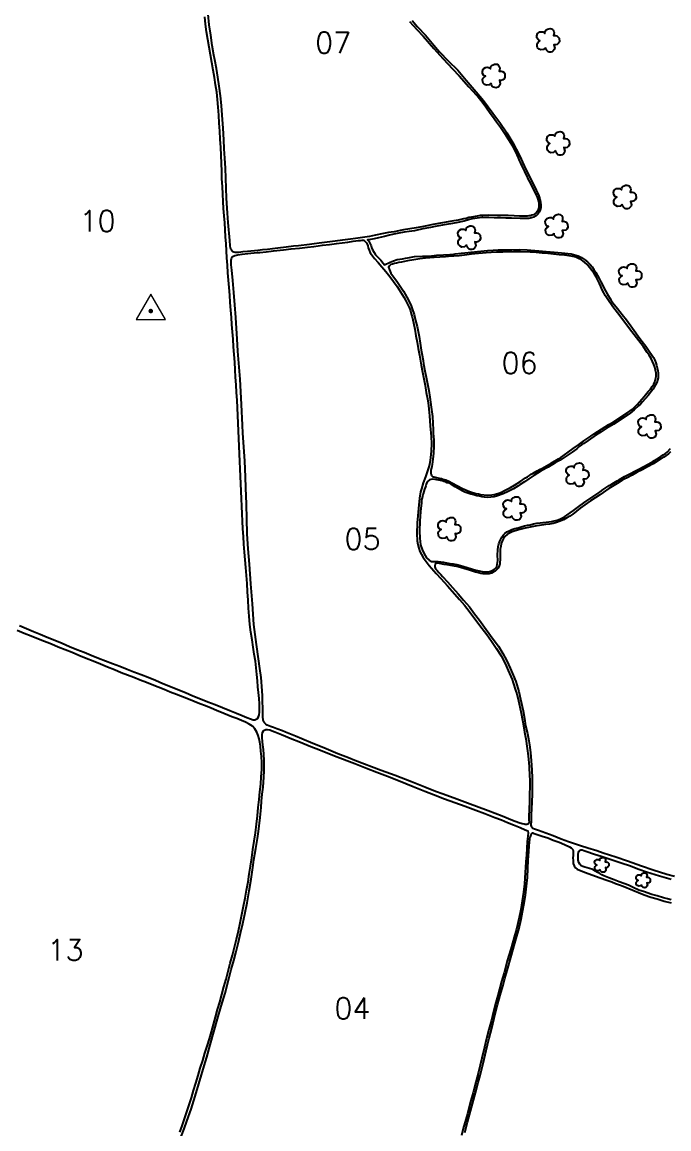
# Model space of a CAD drawing. Extents: x 750494 to 754694, y 7800303 to 7806243.
# Drawn here: x 752172 to 752969, y 7802343 to 7803708 of the extents above; entities that cross this region are included whole.
import ezdxf

# ---------------------------------------------------------------- set-up
doc = ezdxf.new("R2010")
doc.units = 0
doc.header["$MEASUREMENT"] = 0
doc.linetypes.add('CONTINUO', pattern=[0])
doc.layers.add('0114000516', color=1, linetype='Continuous', lineweight=25)
doc.layers.add('TEXTO_DIVERSOS', color=7, linetype='Continuous', lineweight=5)
for name, color, linetype in [('0114000516001', 5, 'Continuous'), ('0114000516003', 5, 'Continuous'), ('0114000516004', 5, 'Continuous'), ('0114000516005', 5, 'Continuous'), ('0114000516006', 5, 'Continuous'), ('0114000516007', 5, 'Continuous'), ('0114000516010', 5, 'Continuous'), ('0114000516013', 5, 'Continuous'), ('MATO', 3, 'Continuous'), ('SIMBOLO ARVORE', 118, 'Continuous'), ('TEXTO_NUN_TAL', 7, 'Continuous')]:
    doc.layers.add(name, color=color, linetype=linetype)
doc.styles.add('Simplex', font='simplex.shx')

msp = doc.modelspace()

# ---------------------------------------------------------------- linework, layer by layer
at = {"layer": '0114000516'}
msp.add_lwpolyline([(752652.7, 7803709.9), (752659.4, 7803702.5), (752669.2, 7803692), (752679.5, 7803679.8), (752686.6, 7803671.4), (752697, 7803660.3), (752708.9, 7803648.8), (752719.2, 7803636.6), (752731.5, 7803622.3), (752740.7, 7803611.6), (752746.6, 7803603.5), (752752.2, 7803595.8), (752761, 7803584.4), (752769.3, 7803571.7), (752776.9, 7803559.4), (752779.1, 7803555.4), (752781.2, 7803551.6), (752785, 7803543.5), (752791, 7803531.1), (752796.6, 7803519), (752802.2, 7803507.7), (752805.6, 7803501), (752807.4, 7803497.6), (752809, 7803494.1), (752810.3, 7803490), (752811.1, 7803486.1), (752811.4, 7803482.8), (752811.3, 7803479.7), (752810.7, 7803476.7), (752809.5, 7803473.8), (752807.8, 7803471.2), (752805.5, 7803469.2), (752802.8, 7803467.6), (752799.8, 7803466.6), (752796.6, 7803466), (752793, 7803465.8), (752789.3, 7803465.8), (752785.9, 7803465.9), (752775.4, 7803466.2), (752768.4, 7803466.4), (752761.6, 7803466.6), (752753.9, 7803466.8), (752747.3, 7803467.1), (752741.4, 7803467.1), (752738.5, 7803467), (752735.7, 7803466.8), (752732.9, 7803466.4), (752729.9, 7803466), (752726.8, 7803465.5), (752723.4, 7803464.7), (752716.8, 7803462.8), (752706.8, 7803460.5), (752700, 7803459.3), (752690.3, 7803457.7), (752681.3, 7803456), (752675.2, 7803454.8), (752665.9, 7803453.1), (752655.7, 7803450.9), (752649.1, 7803449.9), (752642.7, 7803449.1), (752636.4, 7803447.8), (752630.3, 7803446.5), (752624.7, 7803445.2), (752618.8, 7803443.9), (752611, 7803442.1), (752605.8, 7803440.9), (752601.2, 7803440.2), (752597.7, 7803439.5), (752599.1, 7803437.8), (752600.6, 7803435.4), (752602.1, 7803432.3), (752602.6, 7803430.3), (752603.8, 7803427.4), (752605.7, 7803424), (752607.7, 7803421.3), (752610.3, 7803418.4), (752613.9, 7803414.4), (752617, 7803410.8), (752618.8, 7803408.8), (752625.4, 7803412.1), (752629.7, 7803413.8), (752634.3, 7803415.3), (752637.4, 7803415.7), (752640.8, 7803416.2), (752644.7, 7803417.1), (752649.5, 7803418), (752655.8, 7803419.1), (752665.5, 7803419.4), (752673.7, 7803419.7), (752682.6, 7803420.6), (752691.4, 7803421.1), (752699, 7803421.5), (752702.5, 7803421.7), (752705.8, 7803422.2), (752713.5, 7803423.2), (752717.8, 7803423.6), (752725.4, 7803424.6), (752733.3, 7803425.4), (752741.6, 7803426.2), (752745.7, 7803426.5), (752752.6, 7803426.9), (752758.6, 7803427.2), (752762, 7803427.4), (752775.8, 7803427.5), (752785.5, 7803427.7), (752794.6, 7803427.4), (752804, 7803426.5), (752808.9, 7803426.1), (752818.2, 7803425.3), (752828, 7803424.5), (752836.8, 7803423.8), (752841.1, 7803423.4), (752844.9, 7803422.8), (752848.8, 7803422.2), (752853, 7803421.2), (752857.3, 7803419.8), (752861.4, 7803417.7), (752865.1, 7803415.3), (752868.9, 7803412.4), (752872.1, 7803409.3), (752874.6, 7803406.3), (752876.9, 7803403.1), (752879.1, 7803399.4), (752881.3, 7803395.6), (752883.4, 7803391.8), (752885.3, 7803388), (752887.3, 7803384.2), (752889.3, 7803380.5), (752893.2, 7803372.9), (752897.7, 7803365.7), (752900.3, 7803362.1), (752905.8, 7803354.9), (752911.8, 7803347.7), (752917, 7803341.1), (752924.4, 7803330.9), (752928.5, 7803324.9), (752932.4, 7803319.5), (752936.6, 7803314.1), (752940.9, 7803308.4), (752945.2, 7803302.5), (752948.8, 7803297.1), (752950.4, 7803294.4), (752951.9, 7803291.4), (752953.2, 7803288.1), (752954.1, 7803285), (752954.9, 7803281.8), (752955.6, 7803278.5), (752956, 7803275.4), (752956.3, 7803272.3), (752956.1, 7803269.3), (752955.5, 7803266.5), (752954.4, 7803263.6), (752953, 7803260.8), (752951.4, 7803258.1), (752949.8, 7803255.7), (752948.1, 7803253.1), (752943.7, 7803247.8), (752937, 7803239.8), (752934.5, 7803237.2), (752931.9, 7803234.8), (752926.7, 7803230.1), (752921.1, 7803225.6), (752915.1, 7803221.4), (752906.7, 7803215.9), (752901.6, 7803212.5), (752892.2, 7803206.9), (752885.9, 7803203), (752879.8, 7803199.1), (752870, 7803192.3), (752864.3, 7803188.7), (752861.6, 7803186.8), (752858.8, 7803184.6), (752855.8, 7803182.1), (752849.9, 7803177.8), (752841.6, 7803171.9), (752835.2, 7803168), (752832.1, 7803166.2), (752829, 7803164.6), (752820.5, 7803159.2), (752811.8, 7803154.6), (752802.6, 7803149.1), (752796.7, 7803145), (752791.3, 7803141.3), (752786, 7803137.8), (752783.2, 7803136), (752777.6, 7803132.7), (752771.2, 7803129.4), (752764.8, 7803126.4), (752757.8, 7803123.8), (752753.9, 7803122.9), (752749.6, 7803122.2), (752745.7, 7803122), (752741.9, 7803122.2), (752738.6, 7803122.7), (752735.6, 7803123.4), (752732.3, 7803124), (752728.8, 7803125), (752725.2, 7803126), (752721.5, 7803127.2), (752717.8, 7803128.6), (752714.5, 7803130.1), (752705.9, 7803135.2), (752701.4, 7803138), (752698.3, 7803139.4), (752696.1, 7803140.2), (752693.8, 7803141.1), (752691.9, 7803141.7), (752689.7, 7803142.3), (752687.8, 7803142.7), (752685.8, 7803143.2), (752683.2, 7803143.8), (752680.9, 7803144.3), (752677.3, 7803144.7), (752674.2, 7803143.7), (752671.4, 7803141.3), (752670.1, 7803138.3), (752669.6, 7803136.5), (752669.1, 7803134.9), (752668.1, 7803132.3), (752666.3, 7803126.4), (752665.7, 7803124.8), (752664.7, 7803120.4), (752664.4, 7803118.1), (752664.1, 7803114.9), (752663.7, 7803112), (752663.1, 7803104.7), (752662.2, 7803092.6), (752661.8, 7803080.3), (752662, 7803071.9), (752663, 7803063.7), (752665.3, 7803056.6), (752668.6, 7803050.2), (752670.5, 7803047.7), (752673.8, 7803044.6), (752676.5, 7803043), (752684.9, 7803043.1), (752691.5, 7803042), (752695.1, 7803041.3), (752699.1, 7803040.6), (752703.4, 7803040), (752707.9, 7803039.2), (752712.3, 7803038.2), (752716.5, 7803037), (752720.5, 7803035.8), (752731.3, 7803032.3), (752735.2, 7803031.4), (752739.1, 7803030.6), (752743.1, 7803030.2), (752746.6, 7803030.3), (752749.4, 7803030.9), (752752, 7803031.9), (752754.3, 7803033.4), (752755.9, 7803035), (752757, 7803037), (752757.7, 7803039.2), (752758.1, 7803041.6), (752758.2, 7803044.3), (752758.1, 7803050.7), (752758.5, 7803057.5), (752758.8, 7803061), (752759.7, 7803064.8), (752760.7, 7803068), (752762, 7803070.6), (752763.3, 7803072.9), (752765, 7803075.3), (752767, 7803077.4), (752769.5, 7803079.4), (752772.2, 7803081), (752775.5, 7803082.3), (752779.4, 7803083.5), (752783.4, 7803084.7), (752787.3, 7803085.9), (752791.1, 7803086.9), (752794.8, 7803087.7), (752798.4, 7803088.4), (752802.4, 7803089.3), (752806.6, 7803090.1), (752810.7, 7803090.6), (752814.3, 7803091.1), (752821.2, 7803091.9), (752824.6, 7803092.3), (752828, 7803093), (752831.5, 7803094.1), (752835, 7803095.4), (752838.2, 7803097), (752840.9, 7803098.4), (752843.4, 7803100), (752851.9, 7803106), (752858.2, 7803110.7), (752864.3, 7803115.2), (752869.7, 7803119.2), (752872.2, 7803120.7), (752878.5, 7803124.8), (752884.7, 7803129), (752888.5, 7803131.6), (752895.9, 7803136.6), (752899.4, 7803138.9), (752905.5, 7803142.5), (752908.3, 7803144.2), (752914.7, 7803147.8), (752921.2, 7803151.2), (752928, 7803154.8), (752931.6, 7803156.6), (752938.3, 7803160.1), (752943.8, 7803163.2), (752949.6, 7803166.2), (752956.5, 7803170.4), (752959.6, 7803172.4), (752962.5, 7803174.4), (752965.1, 7803176.2), (752967.3, 7803178), (752971.5, 7803182.2)], dxfattribs=at)
at = {"layer": '0114000516001'}
msp.add_lwpolyline([(752971.5, 7803178.2), (752968.9, 7803175.8), (752965.9, 7803173.7), (752963, 7803171.6), (752959.6, 7803169.7), (752956.3, 7803167.6), (752953.1, 7803165.4), (752949.8, 7803163.3), (752943.1, 7803159.7), (752936.5, 7803156.1), (752930.3, 7803153), (752924.1, 7803149.6), (752917.8, 7803146.1), (752914.4, 7803144.5), (752911.3, 7803142.8), (752905.5, 7803139.2), (752895.5, 7803132.9), (752884.2, 7803125.3), (752872.5, 7803117.8), (752865.9, 7803112.9), (752860, 7803108.6), (752850.8, 7803101.5), (752847.3, 7803099.1), (752843.5, 7803096.7), (752839.4, 7803094.5), (752835.3, 7803092.6), (752830.9, 7803090.9), (752826.5, 7803089.8), (752822.1, 7803089.1), (752817.7, 7803088.6), (752804.5, 7803086.7), (752791.9, 7803084.2), (752783.8, 7803082.2), (752776.2, 7803079.5), (752772.8, 7803078.1), (752769.8, 7803076.2), (752767.2, 7803074), (752765.2, 7803071.3), (752763.7, 7803068.2), (752762.6, 7803065), (752761.9, 7803061.7), (752761.3, 7803058.3), (752761.1, 7803054.9), (752761.2, 7803045), (752761, 7803042.3), (752760.7, 7803040), (752759.9, 7803037.5), (752758.6, 7803034.8), (752756.9, 7803032.8), (752754.9, 7803031), (752752.8, 7803029.7), (752750.4, 7803028.7), (752747.5, 7803027.9), (752744, 7803027.6), (752740.4, 7803027.8), (752737.4, 7803028.3), (752734.4, 7803029), (752731, 7803030), (752727.2, 7803031.1), (752723.5, 7803032.2), (752716.6, 7803034.2), (752707.8, 7803036.7), (752704.8, 7803037.2), (752698.3, 7803038.3), (752692, 7803039.5), (752686.3, 7803040.7), (752683.8, 7803041.1), (752682, 7803040.6), (752681, 7803039.4), (752680.7, 7803037.8), (752680.8, 7803036.4), (752681.7, 7803034), (752683.4, 7803032), (752685.7, 7803029.3), (752687.9, 7803027), (752690.3, 7803024.3), (752696.2, 7803017.9), (752702.6, 7803010.8), (752709.3, 7803003.2), (752716, 7802995.2), (752723.3, 7802986.9), (752729.8, 7802978.6), (752735.7, 7802970.7), (752744.1, 7802959), (752752.7, 7802947.4), (752759.1, 7802938.5), (752764.6, 7802929.5), (752769.5, 7802920.5), (752773.7, 7802911.5), (752777.5, 7802902.7), (752780.5, 7802895), (752784.1, 7802882.7), (752786.4, 7802873.4), (752789.6, 7802858.9), (752791.3, 7802849.4), (752792.7, 7802840.2), (752794.9, 7802830.9), (752796.7, 7802821.7), (752797.4, 7802817), (752798.5, 7802807.3), (752799.6, 7802797), (752800.4, 7802786.3), (752800.8, 7802775.7), (752800.9, 7802765.5), (752800.7, 7802756.1), (752800.2, 7802746.7), (752799.9, 7802738), (752799.7, 7802730.7), (752799.4, 7802723.7), (752799.3, 7802721.2), (752799.2, 7802719.4), (752799.2, 7802717.8), (752799.6, 7802716.5), (752801.6, 7802714.1), (752803.6, 7802713.2), (752805.9, 7802712.5), (752808.7, 7802711.6), (752817.8, 7802708.6), (752826.7, 7802705), (752836.4, 7802701.1), (752845.4, 7802697.8), (752851.6, 7802695.8), (752860.4, 7802692.9), (752869.2, 7802690.1), (752880.5, 7802686.6), (752888.2, 7802683.9), (752904, 7802679), (752918.2, 7802673.8), (752935.5, 7802667.9), (752950, 7802662.7), (752966.8, 7802657.6), (752976.3, 7802654.9)], dxfattribs=at)
at = {"layer": '0114000516003'}
msp.add_lwpolyline([(752717.5, 7802338.8), (752721, 7802351.7), (752724.7, 7802365.1), (752728.4, 7802378.9), (752730.9, 7802387.8), (752734.2, 7802400.6), (752736.4, 7802409.3), (752740.1, 7802424.1), (752742.6, 7802434.5), (752745.8, 7802447.2), (752747.9, 7802455.3), (752750.8, 7802467.6), (752754, 7802480), (752758.1, 7802496.2), (752761.2, 7802508.1), (752764.8, 7802520.5), (752767.1, 7802529), (752770.6, 7802541.4), (752774.3, 7802554.6), (752779.4, 7802572.2), (752781.8, 7802580.9), (752784.1, 7802589.4), (752787.1, 7802602.1), (752788.9, 7802611.1), (752790.6, 7802619.7), (752792.5, 7802631.6), (752793.9, 7802642.7), (752794.8, 7802653.5), (752795.4, 7802664.5), (752796, 7802674.8), (752796.8, 7802685.4), (752797.2, 7802692.4), (752798, 7802701.1), (752798.4, 7802703.4), (752799, 7802704.9), (752799.5, 7802706.1), (752800.2, 7802707.7), (752801.4, 7802708.4), (752803.3, 7802707.7), (752805.8, 7802706.8), (752813.2, 7802704.4), (752813.2, 7802704.4), (752819.9, 7802702.1), (752826.8, 7802699.4), (752834.1, 7802696.8), (752840.8, 7802694.1), (752846.7, 7802691.1), (752848.7, 7802689.9), (752849.5, 7802689.3), (752850.8, 7802688), (752851.4, 7802686.1), (752851.5, 7802683.4), (752851.2, 7802680.4), (752851, 7802677.4), (752851.2, 7802674.2), (752851.5, 7802670.8), (752852.4, 7802667.7), (752854, 7802665.3), (752856.3, 7802663.5), (752859.2, 7802662.2), (752866.4, 7802659.4), (752878.8, 7802654.8), (752891.4, 7802650.4), (752899.1, 7802647.9), (752903.6, 7802646.1), (752908.4, 7802644.2), (752912.8, 7802642.5), (752925.1, 7802637.7), (752938.7, 7802632), (752947, 7802629.1), (752955.1, 7802626.9), (752963.4, 7802624.3), (752972, 7802622)], dxfattribs=at)
at = {"layer": '0114000516004'}
msp.add_lwpolyline([(752367.7, 7802333.8), (752371.4, 7802343.4), (752374.9, 7802352.9), (752380.1, 7802367.8), (752385.2, 7802383.9), (752389.4, 7802399), (752392.7, 7802409.9), (752396.1, 7802421.1), (752399.3, 7802431.7), (752403.7, 7802447.1), (752408.2, 7802463), (752412.7, 7802479), (752417.2, 7802494.6), (752421.9, 7802510.9), (752426.5, 7802528.5), (752429.6, 7802539.9), (752432.6, 7802551), (752435.6, 7802562.2), (752438.4, 7802573.6), (752441.2, 7802584.7), (752444, 7802596.5), (752446.5, 7802608), (752449.3, 7802622.3), (752451.8, 7802636.8), (752454.1, 7802651.3), (752456.2, 7802665.6), (752457.6, 7802675.1), (752459.9, 7802689.1), (752461.9, 7802701.5), (752463, 7802710.1), (752465.2, 7802727.2), (752466.4, 7802739.7), (752467.1, 7802747.4), (752467.7, 7802756.1), (752469.1, 7802764.7), (752469.9, 7802777.2), (752470.2, 7802785), (752470.3, 7802795.3), (752470.3, 7802798.4), (752469.2, 7802811.1), (752468.2, 7802820.2), (752467.7, 7802826.6), (752467.6, 7802829.3), (752468.2, 7802832.3), (752469.3, 7802834), (752470.6, 7802835), (752472.2, 7802835.7), (752474.3, 7802835.9), (752477, 7802835.3), (752480.1, 7802834.2), (752483.5, 7802832.9), (752491.4, 7802829.7), (752504.2, 7802824.5), (752513, 7802820.9), (752527.7, 7802815), (752537.5, 7802811), (752556.8, 7802803.4), (752582, 7802793.8), (752596.2, 7802788), (752609.3, 7802783.2), (752622.1, 7802778.4), (752635.8, 7802773), (752654.1, 7802765.6), (752668.5, 7802760), (752679, 7802755.7), (752692.6, 7802750.5), (752705.2, 7802745.8), (752718.2, 7802741.1), (752731.2, 7802736.2), (752742.4, 7802732.1), (752754.8, 7802727.5), (752762.8, 7802724.3), (752770.2, 7802721.2), (752777.7, 7802718.1), (752785.9, 7802715), (752792.3, 7802712.3), (752795.3, 7802710.8), (752795.7, 7802708.6), (752795.2, 7802704.5), (752794.6, 7802697.8), (752794.1, 7802689.6), (752793.6, 7802681.3), (752793.1, 7802672.7), (752792.3, 7802659.4), (752791.1, 7802645.6), (752790.1, 7802635.3), (752788.6, 7802624.4), (752786.8, 7802613.9), (752784.7, 7802603.9), (752781.4, 7802589.7), (752778.6, 7802579.6), (752774.4, 7802564.9), (752770.1, 7802550.4), (752766, 7802535.8), (752762.9, 7802524.9), (752760.5, 7802515.6), (752758.3, 7802508), (752756, 7802499.2), (752753.1, 7802488.3), (752750.4, 7802477.5), (752747.3, 7802465.8), (752744.2, 7802453.2), (752742.1, 7802444.1), (752738.5, 7802430.6), (752734.4, 7802413.5), (752731.3, 7802401.1), (752728, 7802388.4), (752724.4, 7802375.4), (752720.8, 7802362), (752715.7, 7802343.8), (752713.5, 7802335.2)], dxfattribs=at)
at = {"layer": '0114000516005'}
msp.add_lwpolyline([(752429.3, 7803411.6), (752429.3, 7803414.4), (752429.9, 7803416.6), (752430.8, 7803418.4), (752432.4, 7803419.6), (752434, 7803420.5), (752436.1, 7803420.9), (752437.7, 7803421.2), (752440, 7803421.5), (752443, 7803421.9), (752450, 7803422.7), (752461.4, 7803424), (752464.9, 7803424.2), (752472.6, 7803425), (752481.6, 7803426.2), (752485.7, 7803426.6), (752494.1, 7803427.2), (752503.5, 7803428.4), (752513.7, 7803429.4), (752523.6, 7803430.6), (752531.5, 7803431.4), (752542.2, 7803432.9), (752550.9, 7803434), (752559.2, 7803435.1), (752566.5, 7803436), (752573.4, 7803436.8), (752580, 7803437.8), (752586.4, 7803438.7), (752589, 7803439), (752591.1, 7803439.2), (752593, 7803439.3), (752594.3, 7803437.9), (752595.7, 7803436.7), (752596.6, 7803436.1), (752597.4, 7803434.4), (752598.1, 7803432.1), (752598.6, 7803429.6), (752599.6, 7803426.7), (752601, 7803423.8), (752602.5, 7803421.4), (752606.2, 7803416.8), (752610.8, 7803411.7), (752615.5, 7803406.3), (752620.1, 7803400.7), (752625.2, 7803394.5), (752629.9, 7803388.2), (752634.1, 7803382.2), (752636.3, 7803379), (752640.5, 7803372.2), (752642.5, 7803368.8), (752644.4, 7803365.4), (752646.3, 7803362.1), (752648, 7803358.7), (752649.4, 7803355.3), (752650.6, 7803351.9), (752651.6, 7803348.4), (752652.6, 7803344.8), (752654.2, 7803337.4), (752655.9, 7803329.4), (752657.4, 7803321.2), (752658.8, 7803313.4), (752660.1, 7803305.6), (752661.6, 7803297.5), (752663.8, 7803284.9), (752665.3, 7803276.4), (752667.1, 7803268.3), (752668.7, 7803260), (752670.1, 7803251.5), (752671.5, 7803243.5), (752672.7, 7803235.3), (752673.3, 7803231), (752674.1, 7803222.6), (752675, 7803210.1), (752676, 7803197.1), (752676.4, 7803188), (752676.3, 7803179.3), (752675.4, 7803170.9), (752674, 7803162.8), (752673, 7803158.7), (752669.2, 7803147.3), (752666.4, 7803140), (752664.1, 7803132.8), (752663.2, 7803129.1), (752661.9, 7803121.3), (752660.5, 7803108.4), (752659.7, 7803099.4), (752659, 7803090.5), (752658.6, 7803077.6), (752659.1, 7803068.6), (752659.7, 7803063.9), (752660.8, 7803059.3), (752662.1, 7803055.2), (752666.1, 7803047.9), (752673.8, 7803038.1), (752682.3, 7803028.1), (752688.1, 7803021.9), (752696.4, 7803012.8), (752702.2, 7803006.4), (752711.3, 7802996.1), (752717.2, 7802989.1), (752722.9, 7802981.7), (752731.3, 7802970.8), (752739.2, 7802960.4), (752744.8, 7802953), (752750.7, 7802944.8), (752756.4, 7802936.2), (752762.3, 7802926.7), (752767.3, 7802917.1), (752771.1, 7802908.7), (752774.4, 7802901), (752775.9, 7802897.3), (752777.4, 7802893.2), (752780.3, 7802884.3), (752781.7, 7802879.7), (752783.7, 7802871), (752786.6, 7802858.1), (752789.1, 7802845.2), (752791.4, 7802832.7), (752792.9, 7802824.4), (752794.6, 7802812.3), (752795.9, 7802803.4), (752797, 7802790.3), (752797.6, 7802778.1), (752797.8, 7802774.2), (752797.8, 7802766.4), (752797.6, 7802754.8), (752797.5, 7802747.5), (752797.1, 7802737.1), (752796.7, 7802728.7), (752796.8, 7802724.5), (752796.9, 7802721), (752796.4, 7802720.3), (752796.1, 7802719.7), (752795.2, 7802719), (752794.2, 7802718.6), (752793.5, 7802718.5), (752792.6, 7802718.7), (752791.9, 7802718.8), (752790.7, 7802719), (752788.2, 7802719.6), (752784.4, 7802720.8), (752776.3, 7802723.8), (752763.6, 7802729.1), (752746.4, 7802735.5), (752720.8, 7802744.8), (752707.8, 7802749.9), (752690.9, 7802756.2), (752681.4, 7802759.4), (752668.2, 7802764.7), (752652.1, 7802771.2), (752631.7, 7802779.1), (752614.6, 7802785.4), (752581.9, 7802797.7), (752574, 7802800.9), (752560.9, 7802806), (752543.7, 7802813.3), (752530.1, 7802818.6), (752516.6, 7802824.5), (752508.7, 7802827.8), (752504.9, 7802829.3), (752500.8, 7802831), (752496.7, 7802832.6), (752492.7, 7802834), (752485.7, 7802836.6), (752481.6, 7802838.2), (752477.9, 7802839.6), (752475.9, 7802840.3), (752473.9, 7802841.2), (752472.1, 7802842.4), (752470.6, 7802844), (752469.5, 7802845.8), (752468.9, 7802847.7), (752468.7, 7802851.6), (752468.7, 7802854.7), (752468.1, 7802877.8), (752467.3, 7802888.8), (752466.8, 7802894.5), (752466.3, 7802900), (752464.8, 7802911.2), (752463.1, 7802923), (752460.7, 7802940.8), (752458.1, 7802959), (752457.5, 7802965.3), (752456.5, 7802977.9), (752455.6, 7802990.6), (752453.8, 7803015.3), (752451.9, 7803039.8), (752450.6, 7803058.6), (752449.4, 7803077.3), (752448.8, 7803095.6), (752448.2, 7803113.5), (752447.5, 7803134), (752447.2, 7803147.3), (752446.3, 7803166.8), (752445.3, 7803184.4), (752444, 7803201.2), (752443.5, 7803211.3), (752442.4, 7803236.8), (752441.4, 7803252.2), (752440.4, 7803267.7), (752438.9, 7803287.6), (752437.7, 7803302.5), (752436.7, 7803317.5), (752436, 7803330.2), (752435.1, 7803344), (752434, 7803359.6), (752432.6, 7803374.8), (752431.5, 7803389.7), (752430.2, 7803402.4), (752429.5, 7803408.8)], close=True, dxfattribs=at)
at = {"layer": '0114000516006'}
msp.add_lwpolyline([(752675.9, 7803155.1), (752675.9, 7803153.6), (752675.9, 7803151.9), (752676.2, 7803150.4), (752676.7, 7803149.1), (752677.4, 7803148.2), (752678.2, 7803147.6), (752679.4, 7803147.2), (752682.7, 7803146.5), (752686.1, 7803145.9), (752687.6, 7803145.5), (752689, 7803145.2), (752690.5, 7803144.7), (752692.3, 7803144.2), (752694.3, 7803143.6), (752698, 7803142), (752702.4, 7803139.7), (752707.8, 7803136.8), (752715, 7803133), (752723.4, 7803129.3), (752731.1, 7803126.9), (752734.4, 7803126.3), (752737.2, 7803125.7), (752745.5, 7803124.9), (752751.1, 7803125.2), (752753.7, 7803125.7), (752756.6, 7803126.3), (752759.8, 7803127.4), (752762.8, 7803128.6), (752765.6, 7803130), (752774.1, 7803134.1), (752779, 7803137.1), (752785.6, 7803141.3), (752792.6, 7803146), (752794.9, 7803147.6), (752797.3, 7803149.2), (752799.6, 7803150.7), (752802, 7803152.1), (752806.9, 7803154.9), (752809.6, 7803156.3), (752812.6, 7803157.8), (752815.5, 7803159.3), (752824.1, 7803164.4), (752833.1, 7803169.5), (752836.2, 7803171.3), (752845.3, 7803177.8), (752851.3, 7803182.2), (752857.7, 7803186.9), (752864.4, 7803191.8), (752873, 7803197.5), (752877.4, 7803200.5), (752886.3, 7803206.1), (752890.9, 7803209), (752895.5, 7803211.9), (752900.5, 7803215), (752905.1, 7803217.8), (752913.1, 7803223), (752918.8, 7803226.8), (752921.6, 7803228.8), (752924.4, 7803231), (752927.3, 7803233.6), (752930.2, 7803236.5), (752933.1, 7803239.7), (752938.8, 7803246.3), (752944, 7803252.6), (752946.5, 7803255.6), (752948.7, 7803258.6), (752950.6, 7803261.5), (752952, 7803264.5), (752953, 7803267.7), (752953.5, 7803271.2), (752953.5, 7803275.1), (752952.9, 7803279.1), (752952, 7803282.8), (752950.7, 7803286.1), (752949.2, 7803289.6), (752947.4, 7803293.5), (752945.1, 7803297.3), (752942.7, 7803300.9), (752938, 7803307.6), (752932.4, 7803315.1), (752926.6, 7803322.5), (752920.9, 7803329.7), (752908.9, 7803345.8), (752900.4, 7803357.2), (752893.1, 7803367.3), (752890.9, 7803370.8), (752889, 7803374.3), (752887.2, 7803378), (752885.5, 7803381.9), (752883.6, 7803385.9), (752881.7, 7803390), (752879.5, 7803394.1), (752877.1, 7803398.2), (752874.4, 7803402), (752871.5, 7803405.6), (752868.4, 7803409.1), (752865.2, 7803412.1), (752861.7, 7803414.8), (752857.9, 7803416.7), (752854.4, 7803418.1), (752851.1, 7803419), (752846.3, 7803420), (752840.5, 7803420.7), (752834.2, 7803421.2), (752820.2, 7803422.6), (752813, 7803423.1), (752802, 7803424.3), (752798.4, 7803424.5), (752786.3, 7803424.9), (752777.8, 7803424.8), (752764.7, 7803424.6), (752756.8, 7803424.3), (752743.9, 7803423.7), (752730.1, 7803422.3), (752725.9, 7803421.8), (752717.4, 7803420.6), (752710.5, 7803419.9), (752704, 7803419.3), (752701.8, 7803419.3), (752694, 7803418.7), (752686.8, 7803418.3), (752679.9, 7803417.7), (752669.1, 7803416.9), (752662, 7803416.1), (752654.6, 7803414.8), (752646.9, 7803413.6), (752639.5, 7803412.2), (752636.3, 7803411.5), (752633.4, 7803411), (752630.8, 7803410.4), (752628.4, 7803409.8), (752626.6, 7803409.1), (752625.1, 7803408.2), (752624.1, 7803407), (752623.7, 7803405.8), (752624.8, 7803402.7), (752625.5, 7803400.7), (752626.5, 7803398.6), (752629.6, 7803394.2), (752633.9, 7803388.5), (752637.9, 7803382.7), (752642, 7803376.4), (752644.2, 7803372.8), (752646.2, 7803369.1), (752649.9, 7803362), (752651.5, 7803358.3), (752652.8, 7803354.7), (752655.1, 7803347.4), (752657, 7803340.2), (752658.7, 7803332.7), (752659.6, 7803328.6), (752661.2, 7803320.6), (752662.5, 7803312.1), (752664, 7803303.6), (752664.8, 7803299.4), (752666.2, 7803290.9), (752666.8, 7803286.8), (752668.2, 7803278.3), (752670, 7803270.1), (752671.5, 7803262.2), (752673.1, 7803253.9), (752674.5, 7803245.6), (752676.3, 7803233.4), (752677.7, 7803221.8), (752678.3, 7803213.6), (752678.7, 7803205.4), (752678.8, 7803201.3), (752679.4, 7803192.9), (752679.4, 7803184.6), (752679.1, 7803176.6), (752678.8, 7803172.8), (752678.4, 7803169), (752677.9, 7803165.7), (752677.4, 7803162.8), (752676.8, 7803160.1), (752676.2, 7803157.4)], close=True, dxfattribs=at)
at = {"layer": '0114000516007'}
msp.add_lwpolyline([(752649.6, 7803709), (752658.4, 7803699.1), (752666.4, 7803690.9), (752674.2, 7803681.9), (752679.5, 7803675.4), (752691, 7803662.7), (752702.5, 7803650.7), (752710.9, 7803641.8), (752722.8, 7803628.2), (752731.7, 7803618.6), (752734.8, 7803614.9), (752737.7, 7803611.3), (752743.4, 7803603.7), (752749, 7803595.8), (752751.8, 7803592.3), (752756.8, 7803585.3), (752761.6, 7803578.4), (752766.5, 7803571), (752771.5, 7803563.3), (752776.3, 7803555.5), (752778.2, 7803551.8), (752780, 7803548.2), (752781.7, 7803544.4), (752783.4, 7803540.8), (752784.9, 7803537.3), (752786.3, 7803534), (752788, 7803530.6), (752789.6, 7803527.3), (752791.1, 7803524.1), (752792.6, 7803521.1), (752794, 7803518.1), (752795.5, 7803515), (752797, 7803512), (752798.6, 7803509), (752800, 7803506.2), (752801.4, 7803503.5), (752802.9, 7803500.5), (752804.4, 7803497.5), (752805.7, 7803494.8), (752806.8, 7803492.2), (752807.8, 7803489.6), (752808.4, 7803487.1), (752808.8, 7803484.6), (752809, 7803482.2), (752808.9, 7803479.6), (752808.3, 7803477.1), (752807.2, 7803475), (752805.8, 7803473.1), (752804.2, 7803471.7), (752802.4, 7803470.6), (752800.5, 7803469.9), (752798.5, 7803469.3), (752796.5, 7803469.1), (752794.4, 7803468.8), (752790.1, 7803468.7), (752785, 7803469), (752778.4, 7803469.4), (752771.3, 7803469.7), (752764.8, 7803469.6), (752758, 7803469.6), (752747.1, 7803469.9), (752739.9, 7803469.8), (752736.5, 7803469.5), (752733.1, 7803469), (752726.1, 7803467.8), (752722.6, 7803467), (752719.2, 7803466.1), (752716, 7803465.4), (752709.4, 7803464), (752701.8, 7803462.7), (752690, 7803460.6), (752678.1, 7803458.5), (752671, 7803457), (752664.6, 7803455.5), (752657.6, 7803454.4), (752649.8, 7803453.3), (752641.9, 7803451.9), (752637.9, 7803451.1), (752634.1, 7803450.4), (752630.5, 7803449.7), (752626.9, 7803449.2), (752623.4, 7803448.6), (752619.4, 7803447.8), (752615.2, 7803447.1), (752607.3, 7803445.3), (752600.3, 7803443.8), (752594.5, 7803442.9), (752583, 7803441.4), (752576.7, 7803440.6), (752566.8, 7803439.1), (752557.9, 7803438.1), (752551.2, 7803437.2), (752544.6, 7803436.4), (752538.1, 7803435.7), (752531.8, 7803434.7), (752526.3, 7803433.9), (752512.6, 7803432.4), (752506.5, 7803431.7), (752497.2, 7803430.7), (752487.2, 7803429.3), (752480.5, 7803428.5), (752474.3, 7803427.8), (752468.2, 7803427.2), (752462.5, 7803426.6), (752449.8, 7803425.3), (752443.8, 7803424.7), (752439.1, 7803424.1), (752437.3, 7803424), (752435.8, 7803423.9), (752434.3, 7803424), (752432.8, 7803424.4), (752431.7, 7803425), (752430.8, 7803425.8), (752429.8, 7803426.9), (752429.1, 7803428.2), (752428.5, 7803429.9), (752428.3, 7803432.1), (752427.8, 7803438.8), (752425.9, 7803461), (752425, 7803472.6), (752424.1, 7803484.8), (752423.7, 7803491), (752423.4, 7803503.4), (752423, 7803515.6), (752422.5, 7803528.1), (752421.7, 7803540.5), (752421, 7803551.9), (752420.4, 7803563.1), (752419.5, 7803577.5), (752418.5, 7803593.5), (752417.5, 7803605.1), (752416.2, 7803617.1), (752414.7, 7803629), (752413.2, 7803640.2), (752411.3, 7803651.1), (752409.3, 7803661.8), (752408.3, 7803667.5), (752406.1, 7803679.4), (752404.3, 7803691.9), (752402.5, 7803704.7), (752401.1, 7803718)], dxfattribs=at)
at = {"layer": '0114000516010', "flags": 128}
msp.add_lwpolyline([(752168.5, 7802963.9), (752177.1, 7802960.3), (752185.5, 7802956.7), (752194, 7802953.2), (752202.7, 7802949.7), (752211.8, 7802946), (752220.9, 7802942.1), (752230.1, 7802938.2), (752239.2, 7802934.5), (752248.2, 7802931), (752257, 7802927.5), (752265.7, 7802923.9), (752274.5, 7802920.6), (752283.3, 7802917.2), (752292.2, 7802913.8), (752301.1, 7802910.3), (752309.6, 7802907), (752318.3, 7802903.7), (752327.1, 7802900.2), (752336.1, 7802896.5), (752345.3, 7802892.7), (752354.5, 7802888.8), (752363.9, 7802885.1), (752373.1, 7802881.3), (752382.4, 7802877.4), (752391.6, 7802873.7), (752400.7, 7802870), (752409.8, 7802866.6), (752418.8, 7802863), (752427.7, 7802859.4), (752435.9, 7802855.8), (752443.2, 7802852.9), (752448.9, 7802850.6), (752453.5, 7802848.9), (752456.6, 7802847.9), (752458.6, 7802847.9), (752460.5, 7802848.4), (752462.1, 7802849.5), (752463.4, 7802851.4), (752464.1, 7802853.9), (752464.4, 7802857.4), (752464.6, 7802861.9), (752464.6, 7802867.5), (752464.1, 7802874.1), (752463.4, 7802881.3), (752462.5, 7802888.5), (752461.9, 7802895.8), (752461.1, 7802903.5), (752460.3, 7802911.7), (752459.3, 7802920.1), (752457.9, 7802928.7), (752456.6, 7802937.5), (752455.2, 7802946.5), (752453.9, 7802955.9), (752452.6, 7802965.5), (752451.7, 7802975.4), (752450.9, 7802985.4), (752450.3, 7802995.5), (752449.7, 7803005.6), (752449.1, 7803015.7), (752448.4, 7803025.7), (752447.5, 7803035.4), (752446.7, 7803045.1), (752445.9, 7803054.7), (752445.2, 7803064.4), (752444.6, 7803074), (752444, 7803083.4), (752443.5, 7803092.6), (752443, 7803101.8), (752442.6, 7803111.1), (752442.2, 7803120.4), (752441.8, 7803129.8), (752441.4, 7803139), (752441, 7803148), (752440.7, 7803157.2), (752440.2, 7803166.5), (752439.8, 7803175.8), (752439.5, 7803185.2), (752439.1, 7803194.6), (752438.7, 7803204), (752438.3, 7803213.4), (752437.9, 7803222.9), (752437.4, 7803232.5), (752436.8, 7803242), (752436.2, 7803251.5), (752435.6, 7803260.9), (752434.9, 7803270.2), (752434.3, 7803279.5), (752433.8, 7803288.8), (752433.1, 7803298.2), (752432.5, 7803307.6), (752431.9, 7803317), (752431.3, 7803326.2), (752430.5, 7803335.1), (752429.8, 7803344), (752429.1, 7803353.1), (752428.4, 7803362.2), (752427.7, 7803371.5), (752426.9, 7803380.7), (752426.2, 7803389.9), (752425.5, 7803399.1), (752424.8, 7803408.3), (752424.2, 7803417.4), (752423.8, 7803426.2), (752423.2, 7803434.7), (752422.6, 7803443.4), (752422, 7803452), (752421.5, 7803460.7), (752420.9, 7803469.4), (752420.1, 7803478.2), (752419.6, 7803487.1), (752419.1, 7803496.1), (752418.6, 7803505.4), (752418.1, 7803514.7), (752417.8, 7803524.2), (752417.5, 7803533.9), (752417.1, 7803543.9), (752416.6, 7803553.7), (752416.1, 7803563.7), (752415.5, 7803573.6), (752414.8, 7803583.6), (752414.1, 7803593.5), (752413.4, 7803603.3), (752412.6, 7803612.6), (752411.6, 7803621.7), (752410.2, 7803630.7), (752408.8, 7803639.7), (752407.2, 7803648.9), (752405.6, 7803658.3), (752404, 7803667.7), (752402.3, 7803677.2), (752400.6, 7803686.6), (752399.1, 7803696.1), (752398, 7803705.7), (752397.2, 7803714.6)], dxfattribs=at)
at = {"layer": '0114000516013', "flags": 128}
msp.add_lwpolyline([(752366, 7802339.2), (752369, 7802347.3), (752371.9, 7802355.6), (752374.9, 7802364.2), (752377.8, 7802372.9), (752380.5, 7802381.8), (752383.2, 7802390.7), (752385.8, 7802399.9), (752388.6, 7802409.1), (752391.4, 7802418.3), (752394.4, 7802427.5), (752397.2, 7802436.6), (752399.9, 7802445.5), (752402.6, 7802454.4), (752405.1, 7802463.2), (752407.6, 7802472.2), (752410.2, 7802481.3), (752412.8, 7802490.5), (752415.3, 7802499.8), (752417.9, 7802509.1), (752420.6, 7802518.5), (752423.2, 7802528.1), (752425.8, 7802537.7), (752428.4, 7802547.5), (752431.1, 7802557.4), (752433.6, 7802567.4), (752436, 7802577.4), (752438.4, 7802587.4), (752440.5, 7802597.5), (752442.6, 7802607.7), (752444.6, 7802617.9), (752446.6, 7802628), (752448.5, 7802637.9), (752450.3, 7802647.8), (752451.8, 7802657.6), (752453.4, 7802667.5), (752454.9, 7802677.6), (752456.4, 7802687.8), (752458, 7802698.1), (752459.4, 7802708.4), (752460.7, 7802718.9), (752461.9, 7802729.4), (752462.9, 7802739.7), (752464, 7802749.6), (752465, 7802759), (752465.9, 7802768.3), (752466.6, 7802777.6), (752467.2, 7802786.7), (752467.2, 7802795.1), (752466.8, 7802802.6), (752466.2, 7802809.3), (752465.5, 7802815.1), (752464.8, 7802820.2), (752464.1, 7802824.5), (752462.8, 7802828.6), (752461.1, 7802832.6), (752458.7, 7802836.6), (752455.6, 7802840), (752451.8, 7802842.6), (752447.3, 7802844.7), (752442.2, 7802846.9), (752436.4, 7802849.3), (752430.4, 7802851.6), (752420.3, 7802855.5), (752411.5, 7802859.2), (752404.7, 7802862.1), (752397.9, 7802864.9), (752391, 7802867.6), (752383.8, 7802870.4), (752376.7, 7802873.4), (752369.5, 7802876.3), (752362, 7802879), (752354.4, 7802882), (752346.9, 7802885.1), (752339.5, 7802888.1), (752332.2, 7802891), (752324.9, 7802893.8), (752317.2, 7802896.8), (752309.5, 7802899.9), (752301.8, 7802902.9), (752293.8, 7802905.9), (752285.5, 7802909.3), (752277, 7802912.8), (752268.2, 7802916.4), (752259.4, 7802920), (752250.6, 7802923.5), (752241.7, 7802927), (752233.2, 7802930.6), (752224.7, 7802934), (752216.3, 7802937.5), (752207.8, 7802941), (752193.9, 7802946.4), (752182.7, 7802950.9), (752174.1, 7802954.4), (752165.5, 7802957.9)], dxfattribs=at)
at = {"layer": 'MATO'}
msp.add_lwpolyline([(752972.1, 7802625.8), (752967.8, 7802626.9), (752962.9, 7802628.2), (752954.8, 7802630.7), (752948.5, 7802632.4), (752942.4, 7802634.3), (752939.1, 7802635.5), (752932.4, 7802637.9), (752926.3, 7802640.6), (752919.6, 7802643.7), (752913.7, 7802646.1), (752908, 7802648.2), (752901.7, 7802650.5), (752895.3, 7802653.1), (752889.2, 7802655.4), (752886.6, 7802656.7), (752884, 7802658.1), (752881.6, 7802659.5), (752876.9, 7802662.3), (752874.2, 7802663.6), (752871.4, 7802664.6), (752868.6, 7802665.4), (752865.9, 7802666.1), (752863.4, 7802666.7), (752861.3, 7802667.9), (752859.6, 7802669.7), (752858.3, 7802671.9), (752857.6, 7802674.6), (752857.4, 7802677.3), (752857.3, 7802679.7), (752857.5, 7802681.8), (752857.9, 7802684.4), (752858.2, 7802685.6), (752859.3, 7802686.7), (752860.6, 7802687.3), (752862.4, 7802687.3), (752864.4, 7802686.8), (752867.1, 7802685.9), (752877.6, 7802682.2), (752885.7, 7802679.6), (752893.3, 7802677.2), (752900.8, 7802674.8), (752911.9, 7802670.9), (752920.8, 7802668), (752932.4, 7802663.7), (752941.7, 7802660.5), (752957.8, 7802655.4), (752972, 7802651.1)], dxfattribs=at)
at = {"layer": 'SIMBOLO ARVORE', "linetype": 'CONTINUO'}
for points in [[(752817.1, 7803676.5, 0), (752814.6, 7803674.4, 0), (752811.4, 7803674, 0), (752809.2, 7803674.9, 0), (752807.5, 7803676.5, 0), (752806.9, 7803678.3, 0), (752806.7, 7803681, 0), (752807.6, 7803682.7, 0), (752808.5, 7803684, 0), (752810.3, 7803685.2, 0), (752809.2, 7803685.6, 0), (752808, 7803686.5, 0), (752806.6, 7803688.7, 0), (752806.4, 7803691.2, 0), (752807.4, 7803693.9, 0), (752808.4, 7803694.8, 0), (752810.3, 7803696, 0), (752812.3, 7803696.2, 0), (752813.8, 7803696, 0), (752815.1, 7803695.4, 0), (752816.4, 7803694.2, 0), (752816.8, 7803696.6, 0), (752817.2, 7803697.5, 0), (752818.2, 7803698.8, 0), (752819.7, 7803699.3, 0), (752821.2, 7803700, 0), (752822.9, 7803700.1, 0), (752824.5, 7803699.9, 0), (752825.7, 7803699.2, 0), (752826.7, 7803698.2, 0), (752827.5, 7803696.6, 0), (752827.8, 7803694.7, 0), (752827.1, 7803691.5, 0), (752829.4, 7803691.5, 0), (752831.3, 7803691.1, 0), (752833, 7803689.6, 0), (752834, 7803688.5, 0), (752834.3, 7803684, 0), (752833.2, 7803682, 0), (752831.7, 7803680.7, 0), (752829.4, 7803680.1, 0), (752827.4, 7803680.2, 0), (752828.5, 7803676.1, 0), (752828, 7803674.3, 0), (752826.8, 7803672.6, 0), (752825.5, 7803671.5, 0), (752823.6, 7803671, 0), (752821.7, 7803671.2, 0), (752820.3, 7803671.6, 0), (752818.7, 7803673.1, 0), (752817.6, 7803674.6, 0), (752817.2, 7803676.7, 0)], [(752750.1, 7803632.7, 0), (752747.6, 7803630.6, 0), (752744.4, 7803630.3, 0), (752742.1, 7803631.1, 0), (752740.5, 7803632.7, 0), (752739.8, 7803634.5, 0), (752739.6, 7803637.2, 0), (752740.5, 7803638.9, 0), (752741.4, 7803640.2, 0), (752743.3, 7803641.4, 0), (752742.1, 7803641.8, 0), (752740.9, 7803642.8, 0), (752739.6, 7803644.9, 0), (752739.3, 7803647.4, 0), (752740.3, 7803650.1, 0), (752741.3, 7803651, 0), (752743.2, 7803652.2, 0), (752745.2, 7803652.5, 0), (752746.8, 7803652.2, 0), (752748, 7803651.7, 0), (752749.4, 7803650.4, 0), (752749.8, 7803652.8, 0), (752750.1, 7803653.7, 0), (752751.2, 7803655, 0), (752752.7, 7803655.5, 0), (752754.2, 7803656.2, 0), (752755.8, 7803656.3, 0), (752757.4, 7803656.1, 0), (752758.7, 7803655.4, 0), (752759.6, 7803654.4, 0), (752760.5, 7803652.8, 0), (752760.8, 7803650.9, 0), (752760, 7803647.7, 0), (752762.3, 7803647.7, 0), (752764.2, 7803647.3, 0), (752766, 7803645.9, 0), (752767, 7803644.7, 0), (752767.2, 7803640.2, 0), (752766.1, 7803638.2, 0), (752764.7, 7803636.9, 0), (752762.4, 7803636.3, 0), (752760.4, 7803636.5, 0), (752761.4, 7803632.3, 0), (752760.9, 7803630.5, 0), (752759.7, 7803628.8, 0), (752758.4, 7803627.7, 0), (752756.5, 7803627.2, 0), (752754.6, 7803627.4, 0), (752753.2, 7803627.8, 0), (752751.6, 7803629.3, 0), (752750.5, 7803630.8, 0), (752750.2, 7803633, 0)], [(752829.5, 7803549.6, 0), (752827, 7803547.5, 0), (752823.8, 7803547.1, 0), (752821.5, 7803548, 0), (752819.9, 7803549.6, 0), (752819.3, 7803551.4, 0), (752819.1, 7803554.1, 0), (752819.9, 7803555.8, 0), (752820.9, 7803557, 0), (752822.7, 7803558.3, 0), (752821.5, 7803558.6, 0), (752820.4, 7803559.6, 0), (752819, 7803561.7, 0), (752818.8, 7803564.3, 0), (752819.8, 7803566.9, 0), (752820.8, 7803567.9, 0), (752822.7, 7803569, 0), (752824.6, 7803569.3, 0), (752826.2, 7803569.1, 0), (752827.5, 7803568.5, 0), (752828.8, 7803567.3, 0), (752829.2, 7803569.6, 0), (752829.6, 7803570.5, 0), (752830.6, 7803571.8, 0), (752832.1, 7803572.4, 0), (752833.6, 7803573, 0), (752835.3, 7803573.2, 0), (752836.8, 7803573, 0), (752838.1, 7803572.3, 0), (752839.1, 7803571.2, 0), (752839.9, 7803569.6, 0), (752840.2, 7803567.8, 0), (752839.5, 7803564.5, 0), (752841.8, 7803564.6, 0), (752843.6, 7803564.1, 0), (752845.4, 7803562.7, 0), (752846.4, 7803561.6, 0), (752846.7, 7803557.1, 0), (752845.6, 7803555.1, 0), (752844.1, 7803553.7, 0), (752841.8, 7803553.1, 0), (752839.8, 7803553.3, 0), (752840.9, 7803549.1, 0), (752840.4, 7803547.3, 0), (752839.2, 7803545.6, 0), (752837.8, 7803544.5, 0), (752835.9, 7803544.1, 0), (752834.1, 7803544.2, 0), (752832.6, 7803544.6, 0), (752831, 7803546.2, 0), (752829.9, 7803547.6, 0), (752829.6, 7803549.8, 0)], [(752911.8, 7803483.4, 0), (752909.3, 7803481.3, 0), (752906.1, 7803480.9, 0), (752903.8, 7803481.8, 0), (752902.2, 7803483.4, 0), (752901.5, 7803485.2, 0), (752901.4, 7803487.9, 0), (752902.2, 7803489.6, 0), (752903.1, 7803490.8, 0), (752905, 7803492.1, 0), (752903.8, 7803492.5, 0), (752902.7, 7803493.4, 0), (752901.3, 7803495.6, 0), (752901.1, 7803498.1, 0), (752902, 7803500.8, 0), (752903.1, 7803501.7, 0), (752904.9, 7803502.9, 0), (752906.9, 7803503.1, 0), (752908.5, 7803502.9, 0), (752909.7, 7803502.3, 0), (752911.1, 7803501.1, 0), (752911.5, 7803503.4, 0), (752911.8, 7803504.4, 0), (752912.9, 7803505.7, 0), (752914.4, 7803506.2, 0), (752915.9, 7803506.9, 0), (752917.5, 7803507, 0), (752919.1, 7803506.8, 0), (752920.4, 7803506.1, 0), (752921.3, 7803505.1, 0), (752922.2, 7803503.4, 0), (752922.5, 7803501.6, 0), (752921.7, 7803498.4, 0), (752924, 7803498.4, 0), (752925.9, 7803497.9, 0), (752927.7, 7803496.5, 0), (752928.7, 7803495.4, 0), (752929, 7803490.9, 0), (752927.9, 7803488.9, 0), (752926.4, 7803487.6, 0), (752924.1, 7803486.9, 0), (752922.1, 7803487.1, 0), (752923.1, 7803482.9, 0), (752922.7, 7803481.2, 0), (752921.4, 7803479.4, 0), (752920.1, 7803478.4, 0), (752918.2, 7803477.9, 0), (752916.3, 7803478, 0), (752914.9, 7803478.4, 0), (752913.3, 7803480, 0), (752912.2, 7803481.4, 0), (752911.9, 7803483.6, 0)], [(752827.6, 7803447.5, 0), (752825.1, 7803445.4, 0), (752821.9, 7803445, 0), (752819.6, 7803445.9, 0), (752818, 7803447.5, 0), (752817.4, 7803449.3, 0), (752817.2, 7803452, 0), (752818.1, 7803453.7, 0), (752819, 7803454.9, 0), (752820.8, 7803456.2, 0), (752819.6, 7803456.6, 0), (752818.5, 7803457.5, 0), (752817.1, 7803459.6, 0), (752816.9, 7803462.2, 0), (752817.9, 7803464.8, 0), (752818.9, 7803465.8, 0), (752820.8, 7803466.9, 0), (752822.7, 7803467.2, 0), (752824.3, 7803467, 0), (752825.6, 7803466.4, 0), (752826.9, 7803465.2, 0), (752827.3, 7803467.5, 0), (752827.7, 7803468.4, 0), (752828.7, 7803469.7, 0), (752830.2, 7803470.3, 0), (752831.7, 7803470.9, 0), (752833.4, 7803471.1, 0), (752834.9, 7803470.9, 0), (752836.2, 7803470.2, 0), (752837.2, 7803469.2, 0), (752838, 7803467.5, 0), (752838.3, 7803465.7, 0), (752837.6, 7803462.4, 0), (752839.9, 7803462.5, 0), (752841.7, 7803462, 0), (752843.5, 7803460.6, 0), (752844.5, 7803459.5, 0), (752844.8, 7803455, 0), (752843.7, 7803453, 0), (752842.2, 7803451.6, 0), (752839.9, 7803451, 0), (752837.9, 7803451.2, 0), (752839, 7803447, 0), (752838.5, 7803445.2, 0), (752837.3, 7803443.5, 0), (752835.9, 7803442.5, 0), (752834, 7803442, 0), (752832.2, 7803442.1, 0), (752830.8, 7803442.5, 0), (752829.1, 7803444.1, 0), (752828, 7803445.5, 0), (752827.7, 7803447.7, 0)], [(752719.8, 7803433.3, 0), (752717.3, 7803431.2, 0), (752714.1, 7803430.8, 0), (752711.8, 7803431.7, 0), (752710.2, 7803433.3, 0), (752709.6, 7803435.1, 0), (752709.4, 7803437.8, 0), (752710.2, 7803439.5, 0), (752711.2, 7803440.8, 0), (752713, 7803442, 0), (752711.8, 7803442.4, 0), (752710.7, 7803443.3, 0), (752709.3, 7803445.5, 0), (752709.1, 7803448, 0), (752710.1, 7803450.7, 0), (752711.1, 7803451.6, 0), (752713, 7803452.8, 0), (752714.9, 7803453, 0), (752716.5, 7803452.8, 0), (752717.7, 7803452.2, 0), (752719.1, 7803451, 0), (752719.5, 7803453.3, 0), (752719.9, 7803454.3, 0), (752720.9, 7803455.6, 0), (752722.4, 7803456.1, 0), (752723.9, 7803456.8, 0), (752725.6, 7803456.9, 0), (752727.1, 7803456.7, 0), (752728.4, 7803456, 0), (752729.4, 7803455, 0), (752730.2, 7803453.4, 0), (752730.5, 7803451.5, 0), (752729.8, 7803448.3, 0), (752732, 7803448.3, 0), (752733.9, 7803447.8, 0), (752735.7, 7803446.4, 0), (752736.7, 7803445.3, 0), (752737, 7803440.8, 0), (752735.9, 7803438.8, 0), (752734.4, 7803437.5, 0), (752732.1, 7803436.9, 0), (752730.1, 7803437, 0), (752731.2, 7803432.8, 0), (752730.7, 7803431.1, 0), (752729.5, 7803429.4, 0), (752728.1, 7803428.3, 0), (752726.2, 7803427.8, 0), (752724.4, 7803427.9, 0), (752722.9, 7803428.3, 0), (752721.3, 7803429.9, 0), (752720.2, 7803431.4, 0), (752719.9, 7803433.5, 0)], [(752918.6, 7803386.6, 0), (752916.1, 7803384.5, 0), (752912.9, 7803384.1, 0), (752910.6, 7803385, 0), (752909, 7803386.6, 0), (752908.3, 7803388.4, 0), (752908.1, 7803391.1, 0), (752909, 7803392.8, 0), (752909.9, 7803394.1, 0), (752911.7, 7803395.3, 0), (752910.6, 7803395.7, 0), (752909.4, 7803396.6, 0), (752908.1, 7803398.8, 0), (752907.8, 7803401.3, 0), (752908.8, 7803404, 0), (752909.8, 7803404.9, 0), (752911.7, 7803406.1, 0), (752913.7, 7803406.3, 0), (752915.2, 7803406.1, 0), (752916.5, 7803405.5, 0), (752917.9, 7803404.3, 0), (752918.3, 7803406.6, 0), (752918.6, 7803407.6, 0), (752919.6, 7803408.9, 0), (752921.2, 7803409.4, 0), (752922.6, 7803410.1, 0), (752924.3, 7803410.2, 0), (752925.9, 7803410, 0), (752927.2, 7803409.3, 0), (752928.1, 7803408.3, 0), (752928.9, 7803406.7, 0), (752929.3, 7803404.8, 0), (752928.5, 7803401.6, 0), (752930.8, 7803401.6, 0), (752932.7, 7803401.1, 0), (752934.5, 7803399.7, 0), (752935.5, 7803398.6, 0), (752935.7, 7803394.1, 0), (752934.6, 7803392.1, 0), (752933.2, 7803390.8, 0), (752930.9, 7803390.2, 0), (752928.8, 7803390.3, 0), (752929.9, 7803386.1, 0), (752929.4, 7803384.4, 0), (752928.2, 7803382.7, 0), (752926.9, 7803381.6, 0), (752925, 7803381.1, 0), (752923.1, 7803381.2, 0), (752921.7, 7803381.6, 0), (752920.1, 7803383.2, 0), (752919, 7803384.7, 0), (752918.6, 7803386.8, 0)], [(752942.2, 7803200.4, 0), (752939.7, 7803198.3, 0), (752936.5, 7803197.9, 0), (752934.2, 7803198.8, 0), (752932.6, 7803200.4, 0), (752931.9, 7803202.2, 0), (752931.8, 7803204.9, 0), (752932.6, 7803206.6, 0), (752933.5, 7803207.9, 0), (752935.4, 7803209.1, 0), (752934.2, 7803209.5, 0), (752933.1, 7803210.4, 0), (752931.7, 7803212.6, 0), (752931.5, 7803215.1, 0), (752932.4, 7803217.8, 0), (752933.5, 7803218.7, 0), (752935.3, 7803219.9, 0), (752937.3, 7803220.1, 0), (752938.9, 7803219.9, 0), (752940.1, 7803219.3, 0), (752941.5, 7803218.1, 0), (752941.9, 7803220.4, 0), (752942.3, 7803221.4, 0), (752943.3, 7803222.7, 0), (752944.8, 7803223.2, 0), (752946.3, 7803223.9, 0), (752947.9, 7803224, 0), (752949.5, 7803223.8, 0), (752950.8, 7803223.1, 0), (752951.8, 7803222.1, 0), (752952.6, 7803220.5, 0), (752952.9, 7803218.6, 0), (752952.2, 7803215.4, 0), (752954.4, 7803215.4, 0), (752956.3, 7803215, 0), (752958.1, 7803213.5, 0), (752959.1, 7803212.4, 0), (752959.4, 7803207.9, 0), (752958.3, 7803205.9, 0), (752956.8, 7803204.6, 0), (752954.5, 7803204, 0), (752952.5, 7803204.1, 0), (752953.6, 7803200, 0), (752953.1, 7803198.2, 0), (752951.9, 7803196.5, 0), (752950.5, 7803195.4, 0), (752948.6, 7803194.9, 0), (752946.7, 7803195, 0), (752945.3, 7803195.4, 0), (752943.7, 7803197, 0), (752942.6, 7803198.5, 0), (752942.3, 7803200.6, 0)], [(752853.3, 7803140.9, 0), (752850.8, 7803138.8, 0), (752847.6, 7803138.4, 0), (752845.3, 7803139.3, 0), (752843.7, 7803140.9, 0), (752843, 7803142.7, 0), (752842.9, 7803145.4, 0), (752843.7, 7803147.1, 0), (752844.7, 7803148.3, 0), (752846.5, 7803149.6, 0), (752845.3, 7803149.9, 0), (752844.2, 7803150.9, 0), (752842.8, 7803153, 0), (752842.6, 7803155.6, 0), (752843.5, 7803158.2, 0), (752844.6, 7803159.2, 0), (752846.5, 7803160.3, 0), (752848.4, 7803160.6, 0), (752850, 7803160.4, 0), (752851.2, 7803159.8, 0), (752852.6, 7803158.6, 0), (752853, 7803160.9, 0), (752853.4, 7803161.8, 0), (752854.4, 7803163.1, 0), (752855.9, 7803163.7, 0), (752857.4, 7803164.3, 0), (752859, 7803164.5, 0), (752860.6, 7803164.3, 0), (752861.9, 7803163.6, 0), (752862.9, 7803162.6, 0), (752863.7, 7803160.9, 0), (752864, 7803159.1, 0), (752863.3, 7803155.8, 0), (752865.5, 7803155.9, 0), (752867.4, 7803155.4, 0), (752869.2, 7803154, 0), (752870.2, 7803152.9, 0), (752870.5, 7803148.4, 0), (752869.4, 7803146.4, 0), (752867.9, 7803145, 0), (752865.6, 7803144.4, 0), (752863.6, 7803144.6, 0), (752864.7, 7803140.4, 0), (752864.2, 7803138.6, 0), (752863, 7803136.9, 0), (752861.6, 7803135.9, 0), (752859.7, 7803135.4, 0), (752857.8, 7803135.5, 0), (752856.4, 7803135.9, 0), (752854.8, 7803137.5, 0), (752853.7, 7803138.9, 0), (752853.4, 7803141.1, 0)], [(752775.8, 7803099.3, 0), (752773.2, 7803097.2, 0), (752770.1, 7803096.8, 0), (752767.8, 7803097.7, 0), (752766.2, 7803099.3, 0), (752765.5, 7803101.1, 0), (752765.3, 7803103.8, 0), (752766.2, 7803105.5, 0), (752767.1, 7803106.7, 0), (752768.9, 7803108, 0), (752767.8, 7803108.4, 0), (752766.6, 7803109.3, 0), (752765.3, 7803111.4, 0), (752765, 7803114, 0), (752766, 7803116.6, 0), (752767, 7803117.6, 0), (752768.9, 7803118.7, 0), (752770.9, 7803119, 0), (752772.4, 7803118.8, 0), (752773.7, 7803118.2, 0), (752775.1, 7803117, 0), (752775.5, 7803119.3, 0), (752775.8, 7803120.2, 0), (752776.8, 7803121.5, 0), (752778.4, 7803122.1, 0), (752779.8, 7803122.7, 0), (752781.5, 7803122.9, 0), (752783.1, 7803122.7, 0), (752784.4, 7803122, 0), (752785.3, 7803121, 0), (752786.1, 7803119.3, 0), (752786.5, 7803117.5, 0), (752785.7, 7803114.2, 0), (752788, 7803114.3, 0), (752789.9, 7803113.8, 0), (752791.7, 7803112.4, 0), (752792.6, 7803111.3, 0), (752792.9, 7803106.8, 0), (752791.8, 7803104.8, 0), (752790.4, 7803103.4, 0), (752788.1, 7803102.8, 0), (752786, 7803103, 0), (752787.1, 7803098.8, 0), (752786.6, 7803097, 0), (752785.4, 7803095.3, 0), (752784.1, 7803094.3, 0), (752782.2, 7803093.8, 0), (752780.3, 7803093.9, 0), (752778.9, 7803094.3, 0), (752777.3, 7803095.9, 0), (752776.2, 7803097.3, 0), (752775.8, 7803099.5, 0)], [(752695.4, 7803073.8, 0), (752692.9, 7803071.7, 0), (752689.7, 7803071.3, 0), (752687.4, 7803072.2, 0), (752685.8, 7803073.8, 0), (752685.1, 7803075.6, 0), (752684.9, 7803078.3, 0), (752685.8, 7803080, 0), (752686.7, 7803081.2, 0), (752688.6, 7803082.5, 0), (752687.4, 7803082.8, 0), (752686.2, 7803083.8, 0), (752684.9, 7803085.9, 0), (752684.6, 7803088.5, 0), (752685.6, 7803091.1, 0), (752686.6, 7803092.1, 0), (752688.5, 7803093.2, 0), (752690.5, 7803093.5, 0), (752692.1, 7803093.3, 0), (752693.3, 7803092.7, 0), (752694.7, 7803091.5, 0), (752695.1, 7803093.8, 0), (752695.4, 7803094.7, 0), (752696.4, 7803096, 0), (752698, 7803096.6, 0), (752699.4, 7803097.2, 0), (752701.1, 7803097.4, 0), (752702.7, 7803097.2, 0), (752704, 7803096.5, 0), (752704.9, 7803095.5, 0), (752705.8, 7803093.8, 0), (752706.1, 7803092, 0), (752705.3, 7803088.7, 0), (752707.6, 7803088.8, 0), (752709.5, 7803088.3, 0), (752711.3, 7803086.9, 0), (752712.3, 7803085.8, 0), (752712.5, 7803081.3, 0), (752711.4, 7803079.3, 0), (752710, 7803077.9, 0), (752707.7, 7803077.3, 0), (752705.7, 7803077.5, 0), (752706.7, 7803073.3, 0), (752706.2, 7803071.5, 0), (752705, 7803069.8, 0), (752703.7, 7803068.7, 0), (752701.8, 7803068.3, 0), (752699.9, 7803068.4, 0), (752698.5, 7803068.8, 0), (752696.9, 7803070.4, 0), (752695.8, 7803071.8, 0), (752695.5, 7803074, 0)], [(752884.5, 7802663.2, 0), (752883, 7802661.9, 0), (752881, 7802661.6, 0), (752879.5, 7802662.2, 0), (752878.5, 7802663.2, 0), (752878.1, 7802664.3, 0), (752878, 7802666, 0), (752878.5, 7802667.1, 0), (752879.1, 7802667.9, 0), (752880.3, 7802668.7, 0), (752879.5, 7802668.9, 0), (752878.8, 7802669.5, 0), (752878, 7802670.8, 0), (752877.8, 7802672.4, 0), (752878.4, 7802674.1, 0), (752879.1, 7802674.7, 0), (752880.2, 7802675.4, 0), (752881.5, 7802675.6, 0), (752882.5, 7802675.4, 0), (752883.2, 7802675.1, 0), (752884.1, 7802674.3, 0), (752884.4, 7802675.8, 0), (752884.6, 7802676.4, 0), (752885.2, 7802677.2, 0), (752886.2, 7802677.5, 0), (752887.1, 7802677.9, 0), (752888.1, 7802678, 0), (752889.1, 7802677.9, 0), (752889.9, 7802677.5, 0), (752890.5, 7802676.8, 0), (752891, 7802675.8, 0), (752891.3, 7802674.6, 0), (752890.8, 7802672.6, 0), (752892.2, 7802672.6, 0), (752893.4, 7802672.3, 0), (752894.5, 7802671.4, 0), (752895.1, 7802670.7, 0), (752895.3, 7802667.9, 0), (752894.6, 7802666.7, 0), (752893.7, 7802665.8, 0), (752892.3, 7802665.4, 0), (752891, 7802665.5, 0), (752891.7, 7802662.9, 0), (752891.4, 7802661.8, 0), (752890.6, 7802660.7, 0), (752889.8, 7802660.1, 0), (752888.6, 7802659.8, 0), (752887.4, 7802659.8, 0), (752886.5, 7802660.1, 0), (752885.5, 7802661.1, 0), (752884.8, 7802662, 0), (752884.6, 7802663.3, 0)], [(752935.7, 7802644.3, 0), (752934.1, 7802643, 0), (752932.1, 7802642.7, 0), (752930.7, 7802643.3, 0), (752929.6, 7802644.3, 0), (752929.2, 7802645.4, 0), (752929.1, 7802647.1, 0), (752929.7, 7802648.2, 0), (752930.2, 7802648.9, 0), (752931.4, 7802649.7, 0), (752930.7, 7802650, 0), (752929.9, 7802650.6, 0), (752929.1, 7802651.9, 0), (752928.9, 7802653.5, 0), (752929.5, 7802655.2, 0), (752930.2, 7802655.8, 0), (752931.4, 7802656.5, 0), (752932.6, 7802656.6, 0), (752933.6, 7802656.5, 0), (752934.4, 7802656.1, 0), (752935.2, 7802655.4, 0), (752935.5, 7802656.8, 0), (752935.7, 7802657.4, 0), (752936.3, 7802658.2, 0), (752937.3, 7802658.6, 0), (752938.2, 7802659, 0), (752939.3, 7802659.1, 0), (752940.3, 7802659, 0), (752941.1, 7802658.5, 0), (752941.7, 7802657.9, 0), (752942.2, 7802656.9, 0), (752942.4, 7802655.7, 0), (752941.9, 7802653.7, 0), (752943.3, 7802653.7, 0), (752944.5, 7802653.4, 0), (752945.6, 7802652.5, 0), (752946.3, 7802651.8, 0), (752946.4, 7802649, 0), (752945.7, 7802647.7, 0), (752944.8, 7802646.9, 0), (752943.4, 7802646.5, 0), (752942.1, 7802646.6, 0), (752942.8, 7802644, 0), (752942.5, 7802642.9, 0), (752941.7, 7802641.8, 0), (752940.9, 7802641.1, 0), (752939.7, 7802640.8, 0), (752938.5, 7802640.9, 0), (752937.6, 7802641.2, 0), (752936.6, 7802642.2, 0), (752935.9, 7802643.1, 0), (752935.7, 7802644.4, 0)]]:
    msp.add_polyline3d(points, dxfattribs=at)
at = {"layer": 'TEXTO_DIVERSOS', "color": 7, "lineweight": 9, "flags": 128}
msp.add_lwpolyline([(752312.2, 7803341.4), (752348.4, 7803341.4), (752330.3, 7803372.7)], close=True, dxfattribs=at)
at = {"layer": 'TEXTO_DIVERSOS', "color": 7, "lineweight": 9, "const_width": 2.83, "flags": 128}
msp.add_lwpolyline([(752328.9, 7803351.8, -1), (752331.7, 7803351.8, -1)], format="xyb", close=True, dxfattribs=at)

# ---------------------------------------------------------------- texts
at = {"layer": 'TEXTO_NUN_TAL', "color": 7, "linetype": 'ByBlock', "style": 'Simplex'}
for s, p in [('07', (752533.1, 7803669.9, -288.9)), ('10', (752242.4, 7803449.8, -845.5)), ('06', (752763, 7803274.7, 316.8)), ('05', (752569.3, 7803057.8, -256.4)), ('13', (752202.8, 7802551, -845.5)), ('04', (752556.7, 7802478.9, -845.5))]:
    msp.add_text(s, height=26, dxfattribs=at).set_placement(p)

doc.saveas('drawing.dxf')
